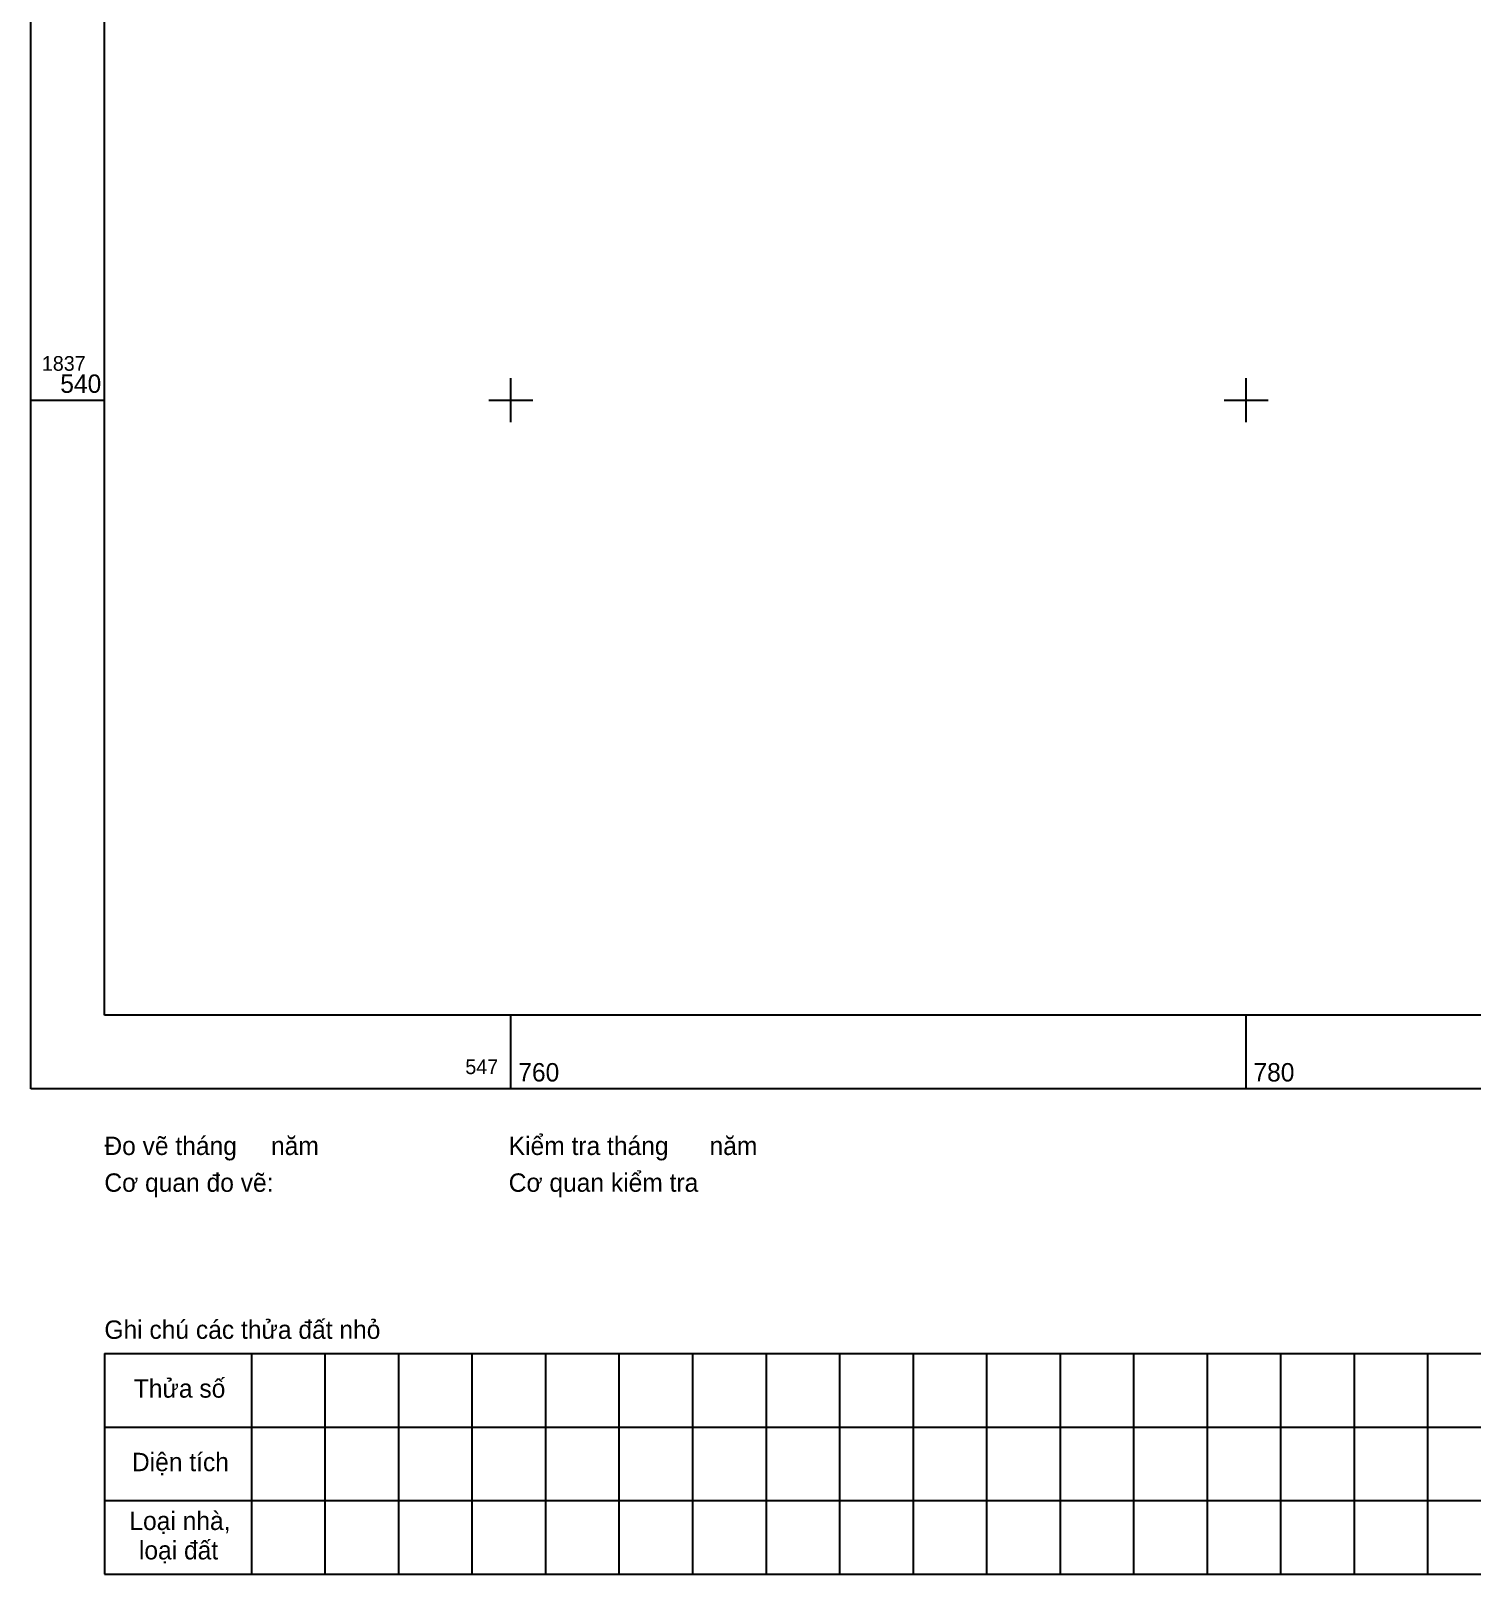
# Model space of a CAD drawing. Extents: x 547747 to 549324, y 1837450 to 1838029.
# Drawn here: x 547746.94 to 547786.15, y 1837508.07 to 1837550.05 of the extents above; entities that cross this region are included whole.
import ezdxf

# ---------------------------------------------------------------- set-up
doc = ezdxf.new("R2010")
doc.units = 0
doc.layers.add('Level 58', color=7, linetype='Continuous')

msp = doc.modelspace()

# ---------------------------------------------------------------- linework, layer by layer
at = {"layer": 'Level 58'}
for p, q in [((547760, 1837539.4), (547760, 1837540.6)), ((547760, 1837539.4), (547760, 1837540.6)), ((547760, 1837539.4), (547760, 1837540.6)), ((547760, 1837539.4), (547760, 1837540.6)), ((547760, 1837539.4), (547760, 1837540.6)), ((547780, 1837539.4), (547780, 1837540.6)), ((547780, 1837539.4), (547780, 1837540.6)), ((547780, 1837539.4), (547780, 1837540.6)), ((547780, 1837539.4), (547780, 1837540.6)), ((547780, 1837539.4), (547780, 1837540.6)), ((547746.94, 1837540), (547748.94, 1837540)), ((547746.94, 1837540), (547748.94, 1837540)), ((547746.94, 1837540), (547748.94, 1837540)), ((547746.94, 1837540), (547748.94, 1837540)), ((547746.94, 1837540), (547748.94, 1837540)), ((547759.4, 1837540), (547760.6, 1837540)), ((547759.4, 1837540), (547760.6, 1837540)), ((547759.4, 1837540), (547760.6, 1837540)), ((547759.4, 1837540), (547760.6, 1837540)), ((547759.4, 1837540), (547760.6, 1837540)), ((547779.4, 1837540), (547780.6, 1837540)), ((547779.4, 1837540), (547780.6, 1837540)), ((547779.4, 1837540), (547780.6, 1837540)), ((547779.4, 1837540), (547780.6, 1837540)), ((547779.4, 1837540), (547780.6, 1837540)), ((547760, 1837521.27), (547760, 1837523.27)), ((547760, 1837521.27), (547760, 1837523.27)), ((547760, 1837521.27), (547760, 1837523.27)), ((547760, 1837521.27), (547760, 1837523.27)), ((547760, 1837521.27), (547760, 1837523.27)), ((547780, 1837521.27), (547780, 1837523.27)), ((547780, 1837521.27), (547780, 1837523.27)), ((547780, 1837521.27), (547780, 1837523.27)), ((547780, 1837521.27), (547780, 1837523.27)), ((547780, 1837521.27), (547780, 1837523.27)), ((547748.94, 1837514.07), (547750.94, 1837514.07)), ((547748.94, 1837514.07), (547748.94, 1837508.07)), ((547748.94, 1837514.07), (547750.94, 1837514.07)), ((547748.94, 1837514.07), (547748.94, 1837508.07)), ((547748.94, 1837514.07), (547750.94, 1837514.07)), ((547748.94, 1837514.07), (547748.94, 1837508.07)), ((547748.94, 1837514.07), (547750.94, 1837514.07)), ((547748.94, 1837514.07), (547748.94, 1837508.07)), ((547748.94, 1837514.07), (547750.94, 1837514.07)), ((547748.94, 1837514.07), (547748.94, 1837508.07)), ((547750.94, 1837514.07), (547752.94, 1837514.07)), ((547750.94, 1837514.07), (547752.94, 1837514.07)), ((547750.94, 1837514.07), (547752.94, 1837514.07)), ((547750.94, 1837514.07), (547752.94, 1837514.07)), ((547750.94, 1837514.07), (547752.94, 1837514.07)), ((547752.94, 1837514.07), (547754.94, 1837514.07)), ((547752.94, 1837514.07), (547752.94, 1837508.07)), ((547752.94, 1837514.07), (547754.94, 1837514.07)), ((547752.94, 1837514.07), (547752.94, 1837508.07)), ((547752.94, 1837514.07), (547754.94, 1837514.07)), ((547752.94, 1837514.07), (547752.94, 1837508.07)), ((547752.94, 1837514.07), (547754.94, 1837514.07)), ((547752.94, 1837514.07), (547752.94, 1837508.07)), ((547752.94, 1837514.07), (547754.94, 1837514.07)), ((547752.94, 1837514.07), (547752.94, 1837508.07)), ((547754.94, 1837514.07), (547756.94, 1837514.07)), ((547754.94, 1837514.07), (547754.94, 1837508.07)), ((547754.94, 1837514.07), (547756.94, 1837514.07)), ((547754.94, 1837514.07), (547754.94, 1837508.07)), ((547754.94, 1837514.07), (547756.94, 1837514.07)), ((547754.94, 1837514.07), (547754.94, 1837508.07)), ((547754.94, 1837514.07), (547756.94, 1837514.07)), ((547754.94, 1837514.07), (547754.94, 1837508.07)), ((547754.94, 1837514.07), (547756.94, 1837514.07)), ((547754.94, 1837514.07), (547754.94, 1837508.07)), ((547756.94, 1837514.07), (547758.94, 1837514.07)), ((547756.94, 1837514.07), (547756.94, 1837508.07)), ((547756.94, 1837514.07), (547758.94, 1837514.07)), ((547756.94, 1837514.07), (547756.94, 1837508.07)), ((547756.94, 1837514.07), (547758.94, 1837514.07)), ((547756.94, 1837514.07), (547756.94, 1837508.07)), ((547756.94, 1837514.07), (547758.94, 1837514.07)), ((547756.94, 1837514.07), (547756.94, 1837508.07)), ((547756.94, 1837514.07), (547758.94, 1837514.07)), ((547756.94, 1837514.07), (547756.94, 1837508.07)), ((547758.94, 1837514.07), (547760.94, 1837514.07)), ((547758.94, 1837514.07), (547758.94, 1837508.07)), ((547758.94, 1837514.07), (547760.94, 1837514.07)), ((547758.94, 1837514.07), (547758.94, 1837508.07)), ((547758.94, 1837514.07), (547760.94, 1837514.07)), ((547758.94, 1837514.07), (547758.94, 1837508.07)), ((547758.94, 1837514.07), (547760.94, 1837514.07)), ((547758.94, 1837514.07), (547758.94, 1837508.07)), ((547758.94, 1837514.07), (547760.94, 1837514.07)), ((547758.94, 1837514.07), (547758.94, 1837508.07)), ((547760.94, 1837514.07), (547762.94, 1837514.07)), ((547760.94, 1837514.07), (547760.94, 1837508.07)), ((547760.94, 1837514.07), (547762.94, 1837514.07)), ((547760.94, 1837514.07), (547760.94, 1837508.07)), ((547760.94, 1837514.07), (547762.94, 1837514.07)), ((547760.94, 1837514.07), (547760.94, 1837508.07)), ((547760.94, 1837514.07), (547762.94, 1837514.07)), ((547760.94, 1837514.07), (547760.94, 1837508.07)), ((547760.94, 1837514.07), (547762.94, 1837514.07)), ((547760.94, 1837514.07), (547760.94, 1837508.07)), ((547762.94, 1837514.07), (547764.94, 1837514.07)), ((547762.94, 1837514.07), (547762.94, 1837508.07)), ((547762.94, 1837514.07), (547764.94, 1837514.07)), ((547762.94, 1837514.07), (547762.94, 1837508.07)), ((547762.94, 1837514.07), (547764.94, 1837514.07)), ((547762.94, 1837514.07), (547762.94, 1837508.07)), ((547762.94, 1837514.07), (547764.94, 1837514.07)), ((547762.94, 1837514.07), (547762.94, 1837508.07)), ((547762.94, 1837514.07), (547764.94, 1837514.07)), ((547762.94, 1837514.07), (547762.94, 1837508.07)), ((547764.94, 1837514.07), (547766.94, 1837514.07)), ((547764.94, 1837514.07), (547764.94, 1837508.07)), ((547764.94, 1837514.07), (547766.94, 1837514.07)), ((547764.94, 1837514.07), (547764.94, 1837508.07)), ((547764.94, 1837514.07), (547766.94, 1837514.07)), ((547764.94, 1837514.07), (547764.94, 1837508.07)), ((547764.94, 1837514.07), (547766.94, 1837514.07)), ((547764.94, 1837514.07), (547764.94, 1837508.07)), ((547764.94, 1837514.07), (547766.94, 1837514.07)), ((547764.94, 1837514.07), (547764.94, 1837508.07)), ((547766.94, 1837514.07), (547768.94, 1837514.07)), ((547766.94, 1837514.07), (547766.94, 1837508.07)), ((547766.94, 1837514.07), (547768.94, 1837514.07)), ((547766.94, 1837514.07), (547766.94, 1837508.07)), ((547766.94, 1837514.07), (547768.94, 1837514.07)), ((547766.94, 1837514.07), (547766.94, 1837508.07)), ((547766.94, 1837514.07), (547768.94, 1837514.07)), ((547766.94, 1837514.07), (547766.94, 1837508.07)), ((547766.94, 1837514.07), (547768.94, 1837514.07)), ((547766.94, 1837514.07), (547766.94, 1837508.07)), ((547768.94, 1837514.07), (547770.94, 1837514.07)), ((547768.94, 1837514.07), (547768.94, 1837508.07)), ((547768.94, 1837514.07), (547770.94, 1837514.07)), ((547768.94, 1837514.07), (547768.94, 1837508.07)), ((547768.94, 1837514.07), (547770.94, 1837514.07)), ((547768.94, 1837514.07), (547768.94, 1837508.07)), ((547768.94, 1837514.07), (547770.94, 1837514.07)), ((547768.94, 1837514.07), (547768.94, 1837508.07)), ((547768.94, 1837514.07), (547770.94, 1837514.07)), ((547768.94, 1837514.07), (547768.94, 1837508.07)), ((547770.94, 1837514.07), (547772.94, 1837514.07)), ((547770.94, 1837514.07), (547770.94, 1837508.07)), ((547770.94, 1837514.07), (547772.94, 1837514.07)), ((547770.94, 1837514.07), (547770.94, 1837508.07)), ((547770.94, 1837514.07), (547772.94, 1837514.07)), ((547770.94, 1837514.07), (547770.94, 1837508.07)), ((547770.94, 1837514.07), (547772.94, 1837514.07)), ((547770.94, 1837514.07), (547770.94, 1837508.07)), ((547770.94, 1837514.07), (547772.94, 1837514.07)), ((547770.94, 1837514.07), (547770.94, 1837508.07)), ((547772.94, 1837514.07), (547774.94, 1837514.07)), ((547772.94, 1837514.07), (547772.94, 1837508.07)), ((547772.94, 1837514.07), (547774.94, 1837514.07)), ((547772.94, 1837514.07), (547772.94, 1837508.07)), ((547772.94, 1837514.07), (547774.94, 1837514.07)), ((547772.94, 1837514.07), (547772.94, 1837508.07)), ((547772.94, 1837514.07), (547774.94, 1837514.07)), ((547772.94, 1837514.07), (547772.94, 1837508.07)), ((547772.94, 1837514.07), (547774.94, 1837514.07)), ((547772.94, 1837514.07), (547772.94, 1837508.07)), ((547774.94, 1837514.07), (547776.94, 1837514.07)), ((547774.94, 1837514.07), (547774.94, 1837508.07)), ((547774.94, 1837514.07), (547776.94, 1837514.07)), ((547774.94, 1837514.07), (547774.94, 1837508.07)), ((547774.94, 1837514.07), (547776.94, 1837514.07)), ((547774.94, 1837514.07), (547774.94, 1837508.07)), ((547774.94, 1837514.07), (547776.94, 1837514.07)), ((547774.94, 1837514.07), (547774.94, 1837508.07)), ((547774.94, 1837514.07), (547776.94, 1837514.07)), ((547774.94, 1837514.07), (547774.94, 1837508.07)), ((547776.94, 1837514.07), (547778.94, 1837514.07)), ((547776.94, 1837514.07), (547776.94, 1837508.07)), ((547776.94, 1837514.07), (547778.94, 1837514.07)), ((547776.94, 1837514.07), (547776.94, 1837508.07)), ((547776.94, 1837514.07), (547778.94, 1837514.07)), ((547776.94, 1837514.07), (547776.94, 1837508.07)), ((547776.94, 1837514.07), (547778.94, 1837514.07)), ((547776.94, 1837514.07), (547776.94, 1837508.07)), ((547776.94, 1837514.07), (547778.94, 1837514.07)), ((547776.94, 1837514.07), (547776.94, 1837508.07)), ((547778.94, 1837514.07), (547780.94, 1837514.07)), ((547778.94, 1837514.07), (547778.94, 1837508.07)), ((547778.94, 1837514.07), (547780.94, 1837514.07)), ((547778.94, 1837514.07), (547778.94, 1837508.07)), ((547778.94, 1837514.07), (547780.94, 1837514.07)), ((547778.94, 1837514.07), (547778.94, 1837508.07)), ((547778.94, 1837514.07), (547780.94, 1837514.07)), ((547778.94, 1837514.07), (547778.94, 1837508.07)), ((547778.94, 1837514.07), (547780.94, 1837514.07)), ((547778.94, 1837514.07), (547778.94, 1837508.07)), ((547780.94, 1837514.07), (547782.94, 1837514.07)), ((547780.94, 1837514.07), (547780.94, 1837508.07)), ((547780.94, 1837514.07), (547782.94, 1837514.07)), ((547780.94, 1837514.07), (547780.94, 1837508.07)), ((547780.94, 1837514.07), (547782.94, 1837514.07)), ((547780.94, 1837514.07), (547780.94, 1837508.07)), ((547780.94, 1837514.07), (547782.94, 1837514.07)), ((547780.94, 1837514.07), (547780.94, 1837508.07)), ((547780.94, 1837514.07), (547782.94, 1837514.07)), ((547780.94, 1837514.07), (547780.94, 1837508.07)), ((547782.94, 1837514.07), (547784.94, 1837514.07)), ((547782.94, 1837514.07), (547782.94, 1837508.07)), ((547782.94, 1837514.07), (547784.94, 1837514.07)), ((547782.94, 1837514.07), (547782.94, 1837508.07)), ((547782.94, 1837514.07), (547784.94, 1837514.07)), ((547782.94, 1837514.07), (547782.94, 1837508.07)), ((547782.94, 1837514.07), (547784.94, 1837514.07)), ((547782.94, 1837514.07), (547782.94, 1837508.07)), ((547782.94, 1837514.07), (547784.94, 1837514.07)), ((547782.94, 1837514.07), (547782.94, 1837508.07)), ((547784.94, 1837514.07), (547786.94, 1837514.07)), ((547784.94, 1837514.07), (547784.94, 1837508.07)), ((547784.94, 1837514.07), (547786.94, 1837514.07)), ((547784.94, 1837514.07), (547784.94, 1837508.07)), ((547784.94, 1837514.07), (547786.94, 1837514.07)), ((547784.94, 1837514.07), (547784.94, 1837508.07)), ((547784.94, 1837514.07), (547786.94, 1837514.07)), ((547784.94, 1837514.07), (547784.94, 1837508.07)), ((547784.94, 1837514.07), (547786.94, 1837514.07)), ((547784.94, 1837514.07), (547784.94, 1837508.07)), ((547748.94, 1837512.07), (547750.94, 1837512.07)), ((547748.94, 1837512.07), (547750.94, 1837512.07)), ((547748.94, 1837512.07), (547750.94, 1837512.07)), ((547748.94, 1837512.07), (547750.94, 1837512.07)), ((547748.94, 1837512.07), (547750.94, 1837512.07)), ((547750.94, 1837512.07), (547752.94, 1837512.07)), ((547750.94, 1837512.07), (547752.94, 1837512.07)), ((547750.94, 1837512.07), (547752.94, 1837512.07)), ((547750.94, 1837512.07), (547752.94, 1837512.07)), ((547750.94, 1837512.07), (547752.94, 1837512.07)), ((547752.94, 1837512.07), (547754.94, 1837512.07)), ((547752.94, 1837512.07), (547754.94, 1837512.07)), ((547752.94, 1837512.07), (547754.94, 1837512.07)), ((547752.94, 1837512.07), (547754.94, 1837512.07)), ((547752.94, 1837512.07), (547754.94, 1837512.07)), ((547754.94, 1837512.07), (547756.94, 1837512.07)), ((547754.94, 1837512.07), (547756.94, 1837512.07)), ((547754.94, 1837512.07), (547756.94, 1837512.07)), ((547754.94, 1837512.07), (547756.94, 1837512.07)), ((547754.94, 1837512.07), (547756.94, 1837512.07)), ((547756.94, 1837512.07), (547758.94, 1837512.07)), ((547756.94, 1837512.07), (547758.94, 1837512.07)), ((547756.94, 1837512.07), (547758.94, 1837512.07)), ((547756.94, 1837512.07), (547758.94, 1837512.07)), ((547756.94, 1837512.07), (547758.94, 1837512.07)), ((547758.94, 1837512.07), (547760.94, 1837512.07)), ((547758.94, 1837512.07), (547760.94, 1837512.07)), ((547758.94, 1837512.07), (547760.94, 1837512.07)), ((547758.94, 1837512.07), (547760.94, 1837512.07)), ((547758.94, 1837512.07), (547760.94, 1837512.07)), ((547760.94, 1837512.07), (547762.94, 1837512.07)), ((547760.94, 1837512.07), (547762.94, 1837512.07)), ((547760.94, 1837512.07), (547762.94, 1837512.07)), ((547760.94, 1837512.07), (547762.94, 1837512.07)), ((547760.94, 1837512.07), (547762.94, 1837512.07)), ((547762.94, 1837512.07), (547764.94, 1837512.07)), ((547762.94, 1837512.07), (547764.94, 1837512.07)), ((547762.94, 1837512.07), (547764.94, 1837512.07)), ((547762.94, 1837512.07), (547764.94, 1837512.07)), ((547762.94, 1837512.07), (547764.94, 1837512.07)), ((547764.94, 1837512.07), (547766.94, 1837512.07)), ((547764.94, 1837512.07), (547766.94, 1837512.07)), ((547764.94, 1837512.07), (547766.94, 1837512.07)), ((547764.94, 1837512.07), (547766.94, 1837512.07)), ((547764.94, 1837512.07), (547766.94, 1837512.07)), ((547766.94, 1837512.07), (547768.94, 1837512.07)), ((547766.94, 1837512.07), (547768.94, 1837512.07)), ((547766.94, 1837512.07), (547768.94, 1837512.07)), ((547766.94, 1837512.07), (547768.94, 1837512.07)), ((547766.94, 1837512.07), (547768.94, 1837512.07)), ((547768.94, 1837512.07), (547770.94, 1837512.07)), ((547768.94, 1837512.07), (547770.94, 1837512.07)), ((547768.94, 1837512.07), (547770.94, 1837512.07)), ((547768.94, 1837512.07), (547770.94, 1837512.07)), ((547768.94, 1837512.07), (547770.94, 1837512.07)), ((547770.94, 1837512.07), (547772.94, 1837512.07)), ((547770.94, 1837512.07), (547772.94, 1837512.07)), ((547770.94, 1837512.07), (547772.94, 1837512.07)), ((547770.94, 1837512.07), (547772.94, 1837512.07)), ((547770.94, 1837512.07), (547772.94, 1837512.07)), ((547772.94, 1837512.07), (547774.94, 1837512.07)), ((547772.94, 1837512.07), (547774.94, 1837512.07)), ((547772.94, 1837512.07), (547774.94, 1837512.07)), ((547772.94, 1837512.07), (547774.94, 1837512.07)), ((547772.94, 1837512.07), (547774.94, 1837512.07)), ((547774.94, 1837512.07), (547776.94, 1837512.07)), ((547774.94, 1837512.07), (547776.94, 1837512.07)), ((547774.94, 1837512.07), (547776.94, 1837512.07)), ((547774.94, 1837512.07), (547776.94, 1837512.07)), ((547774.94, 1837512.07), (547776.94, 1837512.07)), ((547776.94, 1837512.07), (547778.94, 1837512.07)), ((547776.94, 1837512.07), (547778.94, 1837512.07)), ((547776.94, 1837512.07), (547778.94, 1837512.07)), ((547776.94, 1837512.07), (547778.94, 1837512.07)), ((547776.94, 1837512.07), (547778.94, 1837512.07)), ((547778.94, 1837512.07), (547780.94, 1837512.07)), ((547778.94, 1837512.07), (547780.94, 1837512.07)), ((547778.94, 1837512.07), (547780.94, 1837512.07)), ((547778.94, 1837512.07), (547780.94, 1837512.07)), ((547778.94, 1837512.07), (547780.94, 1837512.07)), ((547780.94, 1837512.07), (547782.94, 1837512.07)), ((547780.94, 1837512.07), (547782.94, 1837512.07)), ((547780.94, 1837512.07), (547782.94, 1837512.07)), ((547780.94, 1837512.07), (547782.94, 1837512.07)), ((547780.94, 1837512.07), (547782.94, 1837512.07)), ((547782.94, 1837512.07), (547784.94, 1837512.07)), ((547782.94, 1837512.07), (547784.94, 1837512.07)), ((547782.94, 1837512.07), (547784.94, 1837512.07)), ((547782.94, 1837512.07), (547784.94, 1837512.07)), ((547782.94, 1837512.07), (547784.94, 1837512.07)), ((547784.94, 1837512.07), (547786.94, 1837512.07)), ((547784.94, 1837512.07), (547786.94, 1837512.07)), ((547784.94, 1837512.07), (547786.94, 1837512.07)), ((547784.94, 1837512.07), (547786.94, 1837512.07)), ((547784.94, 1837512.07), (547786.94, 1837512.07)), ((547748.94, 1837510.07), (547750.94, 1837510.07)), ((547748.94, 1837510.07), (547750.94, 1837510.07)), ((547748.94, 1837510.07), (547750.94, 1837510.07)), ((547748.94, 1837510.07), (547750.94, 1837510.07)), ((547748.94, 1837510.07), (547750.94, 1837510.07)), ((547750.94, 1837510.07), (547752.94, 1837510.07)), ((547750.94, 1837510.07), (547752.94, 1837510.07)), ((547750.94, 1837510.07), (547752.94, 1837510.07)), ((547750.94, 1837510.07), (547752.94, 1837510.07)), ((547750.94, 1837510.07), (547752.94, 1837510.07)), ((547752.94, 1837510.07), (547754.94, 1837510.07)), ((547752.94, 1837510.07), (547754.94, 1837510.07)), ((547752.94, 1837510.07), (547754.94, 1837510.07)), ((547752.94, 1837510.07), (547754.94, 1837510.07)), ((547752.94, 1837510.07), (547754.94, 1837510.07)), ((547754.94, 1837510.07), (547756.94, 1837510.07)), ((547754.94, 1837510.07), (547756.94, 1837510.07)), ((547754.94, 1837510.07), (547756.94, 1837510.07)), ((547754.94, 1837510.07), (547756.94, 1837510.07)), ((547754.94, 1837510.07), (547756.94, 1837510.07)), ((547756.94, 1837510.07), (547758.94, 1837510.07)), ((547756.94, 1837510.07), (547758.94, 1837510.07)), ((547756.94, 1837510.07), (547758.94, 1837510.07)), ((547756.94, 1837510.07), (547758.94, 1837510.07)), ((547756.94, 1837510.07), (547758.94, 1837510.07)), ((547758.94, 1837510.07), (547760.94, 1837510.07)), ((547758.94, 1837510.07), (547760.94, 1837510.07)), ((547758.94, 1837510.07), (547760.94, 1837510.07)), ((547758.94, 1837510.07), (547760.94, 1837510.07)), ((547758.94, 1837510.07), (547760.94, 1837510.07)), ((547760.94, 1837510.07), (547762.94, 1837510.07)), ((547760.94, 1837510.07), (547762.94, 1837510.07)), ((547760.94, 1837510.07), (547762.94, 1837510.07)), ((547760.94, 1837510.07), (547762.94, 1837510.07)), ((547760.94, 1837510.07), (547762.94, 1837510.07)), ((547762.94, 1837510.07), (547764.94, 1837510.07)), ((547762.94, 1837510.07), (547764.94, 1837510.07)), ((547762.94, 1837510.07), (547764.94, 1837510.07)), ((547762.94, 1837510.07), (547764.94, 1837510.07)), ((547762.94, 1837510.07), (547764.94, 1837510.07)), ((547764.94, 1837510.07), (547766.94, 1837510.07)), ((547764.94, 1837510.07), (547766.94, 1837510.07)), ((547764.94, 1837510.07), (547766.94, 1837510.07)), ((547764.94, 1837510.07), (547766.94, 1837510.07)), ((547764.94, 1837510.07), (547766.94, 1837510.07)), ((547766.94, 1837510.07), (547768.94, 1837510.07)), ((547766.94, 1837510.07), (547768.94, 1837510.07)), ((547766.94, 1837510.07), (547768.94, 1837510.07)), ((547766.94, 1837510.07), (547768.94, 1837510.07)), ((547766.94, 1837510.07), (547768.94, 1837510.07)), ((547768.94, 1837510.07), (547770.94, 1837510.07)), ((547768.94, 1837510.07), (547770.94, 1837510.07)), ((547768.94, 1837510.07), (547770.94, 1837510.07)), ((547768.94, 1837510.07), (547770.94, 1837510.07)), ((547768.94, 1837510.07), (547770.94, 1837510.07)), ((547770.94, 1837510.07), (547772.94, 1837510.07)), ((547770.94, 1837510.07), (547772.94, 1837510.07)), ((547770.94, 1837510.07), (547772.94, 1837510.07)), ((547770.94, 1837510.07), (547772.94, 1837510.07)), ((547770.94, 1837510.07), (547772.94, 1837510.07)), ((547772.94, 1837510.07), (547774.94, 1837510.07)), ((547772.94, 1837510.07), (547774.94, 1837510.07)), ((547772.94, 1837510.07), (547774.94, 1837510.07)), ((547772.94, 1837510.07), (547774.94, 1837510.07)), ((547772.94, 1837510.07), (547774.94, 1837510.07)), ((547774.94, 1837510.07), (547776.94, 1837510.07)), ((547774.94, 1837510.07), (547776.94, 1837510.07)), ((547774.94, 1837510.07), (547776.94, 1837510.07)), ((547774.94, 1837510.07), (547776.94, 1837510.07)), ((547774.94, 1837510.07), (547776.94, 1837510.07)), ((547776.94, 1837510.07), (547778.94, 1837510.07)), ((547776.94, 1837510.07), (547778.94, 1837510.07)), ((547776.94, 1837510.07), (547778.94, 1837510.07)), ((547776.94, 1837510.07), (547778.94, 1837510.07)), ((547776.94, 1837510.07), (547778.94, 1837510.07)), ((547778.94, 1837510.07), (547780.94, 1837510.07)), ((547778.94, 1837510.07), (547780.94, 1837510.07)), ((547778.94, 1837510.07), (547780.94, 1837510.07)), ((547778.94, 1837510.07), (547780.94, 1837510.07)), ((547778.94, 1837510.07), (547780.94, 1837510.07)), ((547780.94, 1837510.07), (547782.94, 1837510.07)), ((547780.94, 1837510.07), (547782.94, 1837510.07)), ((547780.94, 1837510.07), (547782.94, 1837510.07)), ((547780.94, 1837510.07), (547782.94, 1837510.07)), ((547780.94, 1837510.07), (547782.94, 1837510.07)), ((547782.94, 1837510.07), (547784.94, 1837510.07)), ((547782.94, 1837510.07), (547784.94, 1837510.07)), ((547782.94, 1837510.07), (547784.94, 1837510.07)), ((547782.94, 1837510.07), (547784.94, 1837510.07)), ((547782.94, 1837510.07), (547784.94, 1837510.07)), ((547784.94, 1837510.07), (547786.94, 1837510.07)), ((547784.94, 1837510.07), (547786.94, 1837510.07)), ((547784.94, 1837510.07), (547786.94, 1837510.07)), ((547784.94, 1837510.07), (547786.94, 1837510.07)), ((547784.94, 1837510.07), (547786.94, 1837510.07)), ((547748.94, 1837508.07), (547750.94, 1837508.07)), ((547748.94, 1837508.07), (547750.94, 1837508.07)), ((547748.94, 1837508.07), (547750.94, 1837508.07)), ((547748.94, 1837508.07), (547750.94, 1837508.07)), ((547748.94, 1837508.07), (547750.94, 1837508.07)), ((547750.94, 1837508.07), (547752.94, 1837508.07)), ((547750.94, 1837508.07), (547752.94, 1837508.07)), ((547750.94, 1837508.07), (547752.94, 1837508.07)), ((547750.94, 1837508.07), (547752.94, 1837508.07)), ((547750.94, 1837508.07), (547752.94, 1837508.07)), ((547752.94, 1837508.07), (547754.94, 1837508.07)), ((547752.94, 1837508.07), (547754.94, 1837508.07)), ((547752.94, 1837508.07), (547754.94, 1837508.07)), ((547752.94, 1837508.07), (547754.94, 1837508.07)), ((547752.94, 1837508.07), (547754.94, 1837508.07)), ((547754.94, 1837508.07), (547756.94, 1837508.07)), ((547754.94, 1837508.07), (547756.94, 1837508.07)), ((547754.94, 1837508.07), (547756.94, 1837508.07)), ((547754.94, 1837508.07), (547756.94, 1837508.07)), ((547754.94, 1837508.07), (547756.94, 1837508.07)), ((547756.94, 1837508.07), (547758.94, 1837508.07)), ((547756.94, 1837508.07), (547758.94, 1837508.07)), ((547756.94, 1837508.07), (547758.94, 1837508.07)), ((547756.94, 1837508.07), (547758.94, 1837508.07)), ((547756.94, 1837508.07), (547758.94, 1837508.07)), ((547758.94, 1837508.07), (547760.94, 1837508.07)), ((547758.94, 1837508.07), (547760.94, 1837508.07)), ((547758.94, 1837508.07), (547760.94, 1837508.07)), ((547758.94, 1837508.07), (547760.94, 1837508.07)), ((547758.94, 1837508.07), (547760.94, 1837508.07)), ((547760.94, 1837508.07), (547762.94, 1837508.07)), ((547760.94, 1837508.07), (547762.94, 1837508.07)), ((547760.94, 1837508.07), (547762.94, 1837508.07)), ((547760.94, 1837508.07), (547762.94, 1837508.07)), ((547760.94, 1837508.07), (547762.94, 1837508.07)), ((547762.94, 1837508.07), (547764.94, 1837508.07)), ((547762.94, 1837508.07), (547764.94, 1837508.07)), ((547762.94, 1837508.07), (547764.94, 1837508.07)), ((547762.94, 1837508.07), (547764.94, 1837508.07)), ((547762.94, 1837508.07), (547764.94, 1837508.07)), ((547764.94, 1837508.07), (547766.94, 1837508.07)), ((547764.94, 1837508.07), (547766.94, 1837508.07)), ((547764.94, 1837508.07), (547766.94, 1837508.07)), ((547764.94, 1837508.07), (547766.94, 1837508.07)), ((547764.94, 1837508.07), (547766.94, 1837508.07)), ((547766.94, 1837508.07), (547768.94, 1837508.07)), ((547766.94, 1837508.07), (547768.94, 1837508.07)), ((547766.94, 1837508.07), (547768.94, 1837508.07)), ((547766.94, 1837508.07), (547768.94, 1837508.07)), ((547766.94, 1837508.07), (547768.94, 1837508.07)), ((547768.94, 1837508.07), (547770.94, 1837508.07)), ((547768.94, 1837508.07), (547770.94, 1837508.07)), ((547768.94, 1837508.07), (547770.94, 1837508.07)), ((547768.94, 1837508.07), (547770.94, 1837508.07)), ((547768.94, 1837508.07), (547770.94, 1837508.07)), ((547770.94, 1837508.07), (547772.94, 1837508.07)), ((547770.94, 1837508.07), (547772.94, 1837508.07)), ((547770.94, 1837508.07), (547772.94, 1837508.07)), ((547770.94, 1837508.07), (547772.94, 1837508.07)), ((547770.94, 1837508.07), (547772.94, 1837508.07)), ((547772.94, 1837508.07), (547774.94, 1837508.07)), ((547772.94, 1837508.07), (547774.94, 1837508.07)), ((547772.94, 1837508.07), (547774.94, 1837508.07)), ((547772.94, 1837508.07), (547774.94, 1837508.07)), ((547772.94, 1837508.07), (547774.94, 1837508.07)), ((547774.94, 1837508.07), (547776.94, 1837508.07)), ((547774.94, 1837508.07), (547776.94, 1837508.07)), ((547774.94, 1837508.07), (547776.94, 1837508.07)), ((547774.94, 1837508.07), (547776.94, 1837508.07)), ((547774.94, 1837508.07), (547776.94, 1837508.07)), ((547776.94, 1837508.07), (547778.94, 1837508.07)), ((547776.94, 1837508.07), (547778.94, 1837508.07)), ((547776.94, 1837508.07), (547778.94, 1837508.07)), ((547776.94, 1837508.07), (547778.94, 1837508.07)), ((547776.94, 1837508.07), (547778.94, 1837508.07)), ((547778.94, 1837508.07), (547780.94, 1837508.07)), ((547778.94, 1837508.07), (547780.94, 1837508.07)), ((547778.94, 1837508.07), (547780.94, 1837508.07)), ((547778.94, 1837508.07), (547780.94, 1837508.07)), ((547778.94, 1837508.07), (547780.94, 1837508.07)), ((547780.94, 1837508.07), (547782.94, 1837508.07)), ((547780.94, 1837508.07), (547782.94, 1837508.07)), ((547780.94, 1837508.07), (547782.94, 1837508.07)), ((547780.94, 1837508.07), (547782.94, 1837508.07)), ((547780.94, 1837508.07), (547782.94, 1837508.07)), ((547782.94, 1837508.07), (547784.94, 1837508.07)), ((547782.94, 1837508.07), (547784.94, 1837508.07)), ((547782.94, 1837508.07), (547784.94, 1837508.07)), ((547782.94, 1837508.07), (547784.94, 1837508.07)), ((547782.94, 1837508.07), (547784.94, 1837508.07)), ((547784.94, 1837508.07), (547786.94, 1837508.07)), ((547784.94, 1837508.07), (547786.94, 1837508.07)), ((547784.94, 1837508.07), (547786.94, 1837508.07)), ((547784.94, 1837508.07), (547786.94, 1837508.07)), ((547784.94, 1837508.07), (547786.94, 1837508.07))]:
    msp.add_line(p, q, dxfattribs=at)
for points in [[(547746.94, 1837521.27), (547746.94, 1838021.37), (548084.31, 1838021.37), (548084.31, 1837521.27)], [(547746.94, 1837521.27), (547746.94, 1838021.37), (548084.31, 1838021.37), (548084.31, 1837521.27)], [(547746.94, 1837521.27), (547746.94, 1838021.37), (548084.31, 1838021.37), (548084.31, 1837521.27)], [(547746.94, 1837521.27), (547746.94, 1838021.37), (548084.31, 1838021.37), (548084.31, 1837521.27)], [(547746.94, 1837521.27), (547746.94, 1838021.37), (548084.31, 1838021.37), (548084.31, 1837521.27)], [(547748.94, 1838019.37), (548082.31, 1838019.37), (548082.31, 1837523.27), (547748.94, 1837523.27)], [(547748.94, 1837523.27), (547748.94, 1838019.37), (548082.31, 1838019.37), (548082.31, 1837523.27)], [(547748.94, 1837523.27), (547748.94, 1838019.37), (548082.31, 1838019.37), (548082.31, 1837523.27)], [(547748.94, 1837523.27), (547748.94, 1838019.37), (548082.31, 1838019.37), (548082.31, 1837523.27)], [(547748.94, 1837523.27), (547748.94, 1838019.37), (548082.31, 1838019.37), (548082.31, 1837523.27)], [(547748.94, 1837523.27), (547748.94, 1838019.37), (548082.31, 1838019.37), (548082.31, 1837523.27)]]:
    msp.add_lwpolyline(points, close=True, dxfattribs=at)

# ---------------------------------------------------------------- texts
for s, height, p in [('1837', 0.4, (547747.24, 1837540.8)), ('1837', 0.4, (547747.24, 1837540.8)), ('1837', 0.4, (547747.24, 1837540.8)), ('1837', 0.4, (547747.24, 1837540.8)), ('1837', 0.4, (547747.24, 1837540.8)), ('540', 0.5, (547747.74, 1837540.2)), ('540', 0.5, (547747.74, 1837540.2)), ('540', 0.5, (547747.74, 1837540.2)), ('540', 0.5, (547747.74, 1837540.2)), ('540', 0.5, (547747.74, 1837540.2)), ('547', 0.4, (547758.76, 1837521.67)), ('547', 0.4, (547758.76, 1837521.67)), ('547', 0.4, (547758.76, 1837521.67)), ('547', 0.4, (547758.76, 1837521.67)), ('547', 0.4, (547758.76, 1837521.67)), ('760', 0.5, (547760.2, 1837521.47)), ('760', 0.5, (547760.2, 1837521.47)), ('760', 0.5, (547760.2, 1837521.47)), ('760', 0.5, (547760.2, 1837521.47)), ('760', 0.5, (547760.2, 1837521.47)), ('780', 0.5, (547780.2, 1837521.47)), ('780', 0.5, (547780.2, 1837521.47)), ('780', 0.5, (547780.2, 1837521.47)), ('780', 0.5, (547780.2, 1837521.47)), ('780', 0.5, (547780.2, 1837521.47)), ('Kiểm tra tháng      năm', 0.49998, (547759.94, 1837519.47)), ('Kiểm tra tháng      năm', 0.49998, (547759.94, 1837519.47)), ('Kiểm tra tháng      năm', 0.49998, (547759.94, 1837519.47)), ('Kiểm tra tháng      năm', 0.49998, (547759.94, 1837519.47)), ('Kiểm tra tháng      năm', 0.49998, (547759.94, 1837519.47)), ('Đo vẽ tháng     năm', 0.49998, (547748.94, 1837519.47)), ('Đo vẽ tháng     năm', 0.49998, (547748.94, 1837519.47)), ('Đo vẽ tháng     năm', 0.49998, (547748.94, 1837519.47)), ('Đo vẽ tháng     năm', 0.49998, (547748.94, 1837519.47)), ('Đo vẽ tháng     năm', 0.49998, (547748.94, 1837519.47)), ('Cơ quan đo vẽ:', 0.49998, (547748.94, 1837518.47)), ('Cơ quan đo vẽ:', 0.49998, (547748.94, 1837518.47)), ('Cơ quan đo vẽ:', 0.49998, (547748.94, 1837518.47)), ('Cơ quan đo vẽ:', 0.49998, (547748.94, 1837518.47)), ('Cơ quan đo vẽ:', 0.49998, (547748.94, 1837518.47)), ('Cơ quan kiểm tra', 0.49998, (547759.94, 1837518.47)), ('Cơ quan kiểm tra', 0.49998, (547759.94, 1837518.47)), ('Cơ quan kiểm tra', 0.49998, (547759.94, 1837518.47)), ('Cơ quan kiểm tra', 0.49998, (547759.94, 1837518.47)), ('Cơ quan kiểm tra', 0.49998, (547759.94, 1837518.47)), ('Ghi chú các thửa đất nhỏ', 0.49998, (547748.94, 1837514.47)), ('Ghi chú các thửa đất nhỏ', 0.49998, (547748.94, 1837514.47)), ('Ghi chú các thửa đất nhỏ', 0.49998, (547748.94, 1837514.47)), ('Ghi chú các thửa đất nhỏ', 0.49998, (547748.94, 1837514.47)), ('Ghi chú các thửa đất nhỏ', 0.49998, (547748.94, 1837514.47)), ('Thửa số', 0.5, (547749.74, 1837512.87)), ('Thửa số', 0.5, (547749.74, 1837512.87)), ('Thửa số', 0.5, (547749.74, 1837512.87)), ('Thửa số', 0.5, (547749.74, 1837512.87)), ('Thửa số', 0.5, (547749.74, 1837512.87)), ('Diện tích', 0.5, (547749.69, 1837510.87)), ('Diện tích', 0.5, (547749.69, 1837510.87)), ('Diện tích', 0.5, (547749.69, 1837510.87)), ('Diện tích', 0.5, (547749.69, 1837510.87)), ('Diện tích', 0.5, (547749.69, 1837510.87)), ('Loại nhà,', 0.5, (547749.62, 1837509.27)), ('Loại nhà,', 0.5, (547749.62, 1837509.27)), ('Loại nhà,', 0.5, (547749.62, 1837509.27)), ('Loại nhà,', 0.5, (547749.62, 1837509.27)), ('Loại nhà,', 0.5, (547749.62, 1837509.27)), ('loại đất', 0.5, (547749.88, 1837508.47)), ('loại đất', 0.5, (547749.88, 1837508.47)), ('loại đất', 0.5, (547749.88, 1837508.47)), ('loại đất', 0.5, (547749.88, 1837508.47)), ('loại đất', 0.5, (547749.88, 1837508.47))]:
    msp.add_text(s, height=height, dxfattribs=at).set_placement(p)

doc.saveas('drawing.dxf')
